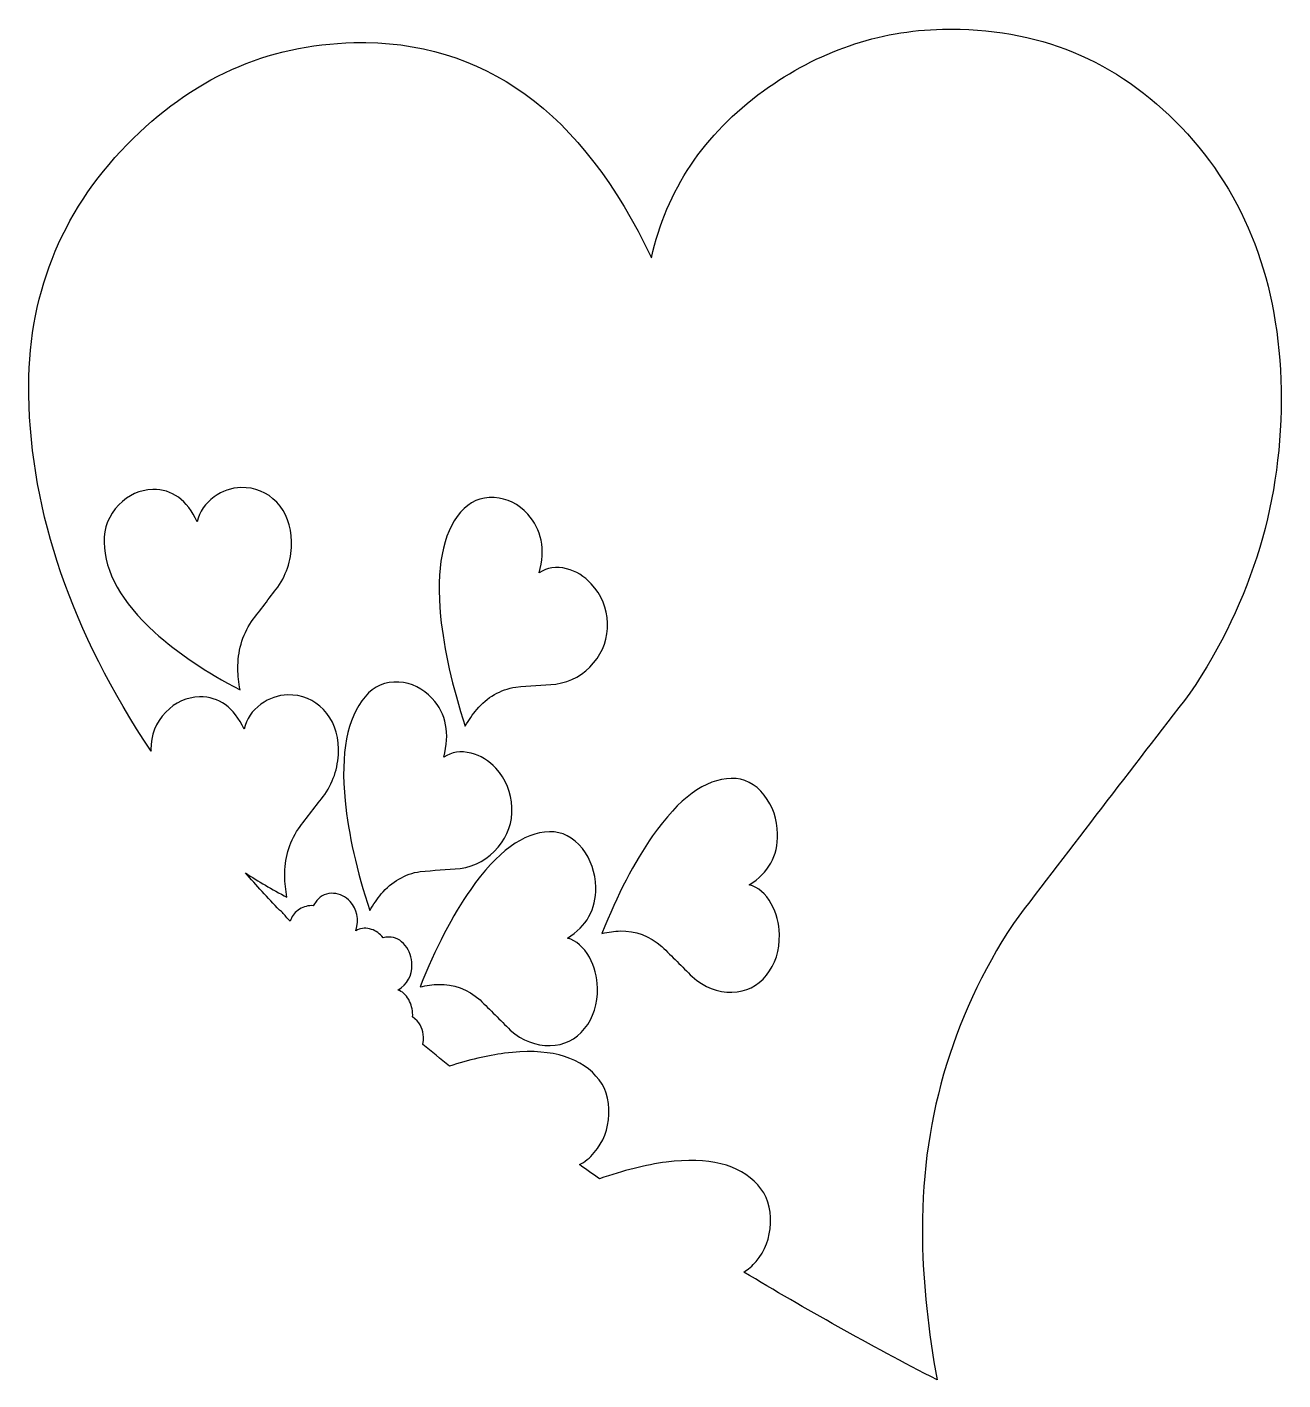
# Model space of a CAD drawing. Header units: centimetres. Extents: x -2.63 to 1.44, y 3.03 to 7.42.
import ezdxf

# ---------------------------------------------------------------- set-up
doc = ezdxf.new("R2010")
doc.units = ezdxf.units.CM
doc.header["$MEASUREMENT"] = 0
doc.layers.add('Layer 1', color=7, linetype='Continuous')

msp = doc.modelspace()

# ---------------------------------------------------------------- linework, layer by layer
at = {"layer": 'Layer 1', "color": 241}
for points, knots in [([(0.3188, 3.0328), (0.28959, 3.19099), (0.27364, 3.34265), (0.27107, 3.48749), (0.27107, 3.48749), (0.26448, 3.86156), (0.36283, 4.20406), (0.56603, 4.5145), (0.56603, 4.5145), (0.75613, 4.76435), (0.94716, 5.01319), (1.13909, 5.26107), (1.13909, 5.26107), (1.34234, 5.56349), (1.4409, 5.89184), (1.43479, 6.2459), (1.43479, 6.2459), (1.42868, 6.59385), (1.32091, 6.8777), (1.11131, 7.0973), (1.11131, 7.0973), (0.90195, 7.31688), (0.64366, 7.42327), (0.33669, 7.41628), (0.33669, 7.41628), (0.12672, 7.41146), (-0.06712, 7.34471), (-0.24492, 7.21618), (-0.24492, 7.21618), (-0.43836, 7.075), (-0.55962, 6.89434), (-0.6087, 6.67408), (-0.6087, 6.67408), (-0.83241, 7.14943), (-1.15419, 7.3824), (-1.57411, 7.37282), (-1.57411, 7.37282), (-1.85642, 7.36644), (-2.10153, 7.25606), (-2.3096, 7.04209), (-2.3096, 7.04209), (-2.52807, 6.81775), (-2.63451, 6.54666), (-2.6289, 6.22884), (-2.6289, 6.22884), (-2.62223, 5.84533), (-2.48991, 5.46001), (-2.23205, 5.07293), (-2.23205, 5.07293), (-2.23205, 5.07293), (-2.23255, 5.07801), (-2.23255, 5.07801), (-2.23255, 5.07801), (-2.23345, 5.12571), (-2.21739, 5.16633), (-2.18471, 5.1999), (-2.18471, 5.1999), (-2.15359, 5.23199), (-2.11682, 5.2484), (-2.07451, 5.24943), (-2.07451, 5.24943), (-2.01175, 5.25086), (-1.96349, 5.21591), (-1.93005, 5.14473), (-1.93005, 5.14473), (-1.92275, 5.1777), (-1.9046, 5.20476), (-1.87563, 5.22593), (-1.87563, 5.22593), (-1.84885, 5.24519), (-1.81988, 5.25517), (-1.78845, 5.25591), (-1.78845, 5.25591), (-1.74252, 5.25692), (-1.70386, 5.24091), (-1.67243, 5.20821), (-1.67243, 5.20821), (-1.64105, 5.17524), (-1.62494, 5.13278), (-1.62401, 5.08073), (-1.62401, 5.08073), (-1.62306, 5.02763), (-1.63785, 4.97836), (-1.66835, 4.93304), (-1.66835, 4.93304), (-1.69708, 4.89608), (-1.72561, 4.85874), (-1.75413, 4.82136), (-1.75413, 4.82136), (-1.78456, 4.77482), (-1.79929, 4.7236), (-1.79832, 4.66745), (-1.79832, 4.66745), (-1.7979, 4.64594), (-1.79554, 4.62321), (-1.79118, 4.5994), (-1.79118, 4.5994), (-1.83968, 4.62464), (-1.88431, 4.65089), (-1.92596, 4.67817), (-1.92596, 4.67817), (-1.89048, 4.63801), (-1.85373, 4.59792), (-1.81563, 4.55776), (-1.81563, 4.55776), (-1.80671, 4.55199), (-1.79872, 4.54331), (-1.79166, 4.53252), (-1.79166, 4.53252), (-1.79166, 4.53252), (-1.78073, 4.52125), (-1.78073, 4.52125), (-1.78073, 4.52125), (-1.77652, 4.53564), (-1.76808, 4.54758), (-1.75514, 4.55713), (-1.75514, 4.55713), (-1.74173, 4.56663), (-1.72728, 4.57171), (-1.71159, 4.57205), (-1.71159, 4.57205), (-1.71159, 4.57205), (-1.70598, 4.57171), (-1.70598, 4.57171), (-1.70598, 4.57171), (-1.70598, 4.57171), (-1.69452, 4.58825), (-1.69452, 4.58825), (-1.69452, 4.58825), (-1.67994, 4.60547), (-1.66182, 4.61336), (-1.64004, 4.61193), (-1.64004, 4.61193), (-1.61908, 4.61079), (-1.60099, 4.60182), (-1.58569, 4.58513), (-1.58569, 4.58513), (-1.56309, 4.56044), (-1.55704, 4.52883), (-1.5672, 4.49022), (-1.5672, 4.49022), (-1.55442, 4.49885), (-1.53958, 4.50094), (-1.52283, 4.49673), (-1.52283, 4.49673), (-1.50754, 4.49292), (-1.4942, 4.48485), (-1.48282, 4.47244), (-1.48282, 4.47244), (-1.48282, 4.47244), (-1.4792, 4.46755), (-1.4792, 4.46755), (-1.4792, 4.46755), (-1.47301, 4.46903), (-1.46687, 4.46993), (-1.46076, 4.47012), (-1.46076, 4.47012), (-1.43994, 4.47054), (-1.42221, 4.46144), (-1.4075, 4.44284), (-1.4075, 4.44284), (-1.39353, 4.42519), (-1.38631, 4.40424), (-1.38578, 4.38029), (-1.38578, 4.38029), (-1.38525, 4.34452), (-1.40049, 4.31713), (-1.43153, 4.298), (-1.43153, 4.298), (-1.41714, 4.29387), (-1.40531, 4.28347), (-1.39613, 4.26699), (-1.39613, 4.26699), (-1.38774, 4.25186), (-1.3833, 4.23545), (-1.38298, 4.21762), (-1.38298, 4.21762), (-1.38298, 4.21762), (-1.3834, 4.21124), (-1.3834, 4.21124), (-1.3834, 4.21124), (-1.3834, 4.21124), (-1.36877, 4.19801), (-1.36877, 4.19801), (-1.36877, 4.19801), (-1.35374, 4.18166), (-1.34686, 4.16092), (-1.34795, 4.13594), (-1.34795, 4.13594), (-1.34795, 4.13594), (-1.34967, 4.12171), (-1.34967, 4.12171), (-1.34967, 4.12171), (-1.32154, 4.09803), (-1.29289, 4.07456), (-1.26408, 4.05109), (-1.26408, 4.05109), (-1.20135, 4.07109), (-1.14139, 4.08562), (-1.08496, 4.09295), (-1.08496, 4.09295), (-0.94812, 4.11047), (-0.84927, 4.08589), (-0.78828, 4.01908), (-0.78828, 4.01908), (-0.75809, 3.98611), (-0.74425, 3.9446), (-0.74658, 3.89446), (-0.74658, 3.89446), (-0.7487, 3.8467), (-0.76447, 3.80545), (-0.79373, 3.77071), (-0.79373, 3.77071), (-0.80844, 3.75322), (-0.82474, 3.74034), (-0.84223, 3.73145), (-0.84223, 3.73145), (-0.82053, 3.7161), (-0.79868, 3.70078), (-0.77669, 3.6856), (-0.77669, 3.6856), (-0.69996, 3.71253), (-0.6276, 3.73092), (-0.56008, 3.73973), (-0.56008, 3.73973), (-0.42329, 3.75738), (-0.32436, 3.73274), (-0.26343, 3.66578), (-0.26343, 3.66578), (-0.23332, 3.63295), (-0.2194, 3.59127), (-0.22168, 3.54121), (-0.22168, 3.54121), (-0.22382, 3.49337), (-0.23959, 3.4522), (-0.26891, 3.41731), (-0.26891, 3.41731), (-0.28111, 3.40289), (-0.29431, 3.39167), (-0.30847, 3.38305), (-0.30847, 3.38305), (-0.10982, 3.26314), (0.09912, 3.14619), (0.31878, 3.03282), (0.31878, 3.03282), (0.31878, 3.03282), (0.3188, 3.0328), (0.3188, 3.0328)], [0, 0, 0, 0, 0.015873, 0.015873, 0.015873, 0.015873, 0.031746, 0.031746, 0.031746, 0.031746, 0.047619, 0.047619, 0.047619, 0.047619, 0.0634921, 0.0634921, 0.0634921, 0.0634921, 0.0793651, 0.0793651, 0.0793651, 0.0793651, 0.0952381, 0.0952381, 0.0952381, 0.0952381, 0.1111111, 0.1111111, 0.1111111, 0.1111111, 0.1269841, 0.1269841, 0.1269841, 0.1269841, 0.1428571, 0.1428571, 0.1428571, 0.1428571, 0.1587302, 0.1587302, 0.1587302, 0.1587302, 0.1746032, 0.1746032, 0.1746032, 0.1746032, 0.1904762, 0.1904762, 0.1904762, 0.1904762, 0.2063492, 0.2063492, 0.2063492, 0.2063492, 0.2222222, 0.2222222, 0.2222222, 0.2222222, 0.2380952, 0.2380952, 0.2380952, 0.2380952, 0.2539683, 0.2539683, 0.2539683, 0.2539683, 0.2698413, 0.2698413, 0.2698413, 0.2698413, 0.2857143, 0.2857143, 0.2857143, 0.2857143, 0.3015873, 0.3015873, 0.3015873, 0.3015873, 0.3174603, 0.3174603, 0.3174603, 0.3174603, 0.3333333, 0.3333333, 0.3333333, 0.3333333, 0.3492063, 0.3492063, 0.3492063, 0.3492063, 0.3650794, 0.3650794, 0.3650794, 0.3650794, 0.3809524, 0.3809524, 0.3809524, 0.3809524, 0.3968254, 0.3968254, 0.3968254, 0.3968254, 0.4126984, 0.4126984, 0.4126984, 0.4126984, 0.4285714, 0.4285714, 0.4285714, 0.4285714, 0.4444444, 0.4444444, 0.4444444, 0.4444444, 0.4603175, 0.4603175, 0.4603175, 0.4603175, 0.4761905, 0.4761905, 0.4761905, 0.4761905, 0.4920635, 0.4920635, 0.4920635, 0.4920635, 0.5079365, 0.5079365, 0.5079365, 0.5079365, 0.5238095, 0.5238095, 0.5238095, 0.5238095, 0.5396825, 0.5396825, 0.5396825, 0.5396825, 0.5555556, 0.5555556, 0.5555556, 0.5555556, 0.5714286, 0.5714286, 0.5714286, 0.5714286, 0.5873016, 0.5873016, 0.5873016, 0.5873016, 0.6031746, 0.6031746, 0.6031746, 0.6031746, 0.6190476, 0.6190476, 0.6190476, 0.6190476, 0.6349206, 0.6349206, 0.6349206, 0.6349206, 0.6507937, 0.6507937, 0.6507937, 0.6507937, 0.6666667, 0.6666667, 0.6666667, 0.6666667, 0.6825397, 0.6825397, 0.6825397, 0.6825397, 0.6984127, 0.6984127, 0.6984127, 0.6984127, 0.7142857, 0.7142857, 0.7142857, 0.7142857, 0.7301587, 0.7301587, 0.7301587, 0.7301587, 0.7460317, 0.7460317, 0.7460317, 0.7460317, 0.7619048, 0.7619048, 0.7619048, 0.7619048, 0.7777778, 0.7777778, 0.7777778, 0.7777778, 0.7936508, 0.7936508, 0.7936508, 0.7936508, 0.8095238, 0.8095238, 0.8095238, 0.8095238, 0.8253968, 0.8253968, 0.8253968, 0.8253968, 0.8412698, 0.8412698, 0.8412698, 0.8412698, 0.8571429, 0.8571429, 0.8571429, 0.8571429, 0.8730159, 0.8730159, 0.8730159, 0.8730159, 0.8888889, 0.8888889, 0.8888889, 0.8888889, 0.9047619, 0.9047619, 0.9047619, 0.9047619, 0.9206349, 0.9206349, 0.9206349, 0.9206349, 0.9365079, 0.9365079, 0.9365079, 0.9365079, 0.952381, 0.952381, 0.952381, 0.952381, 0.968254, 0.968254, 0.968254, 0.968254, 1, 1, 1, 1]), ([(-1.77617, 5.75359), (-1.77514, 5.70054), (-1.78995, 5.65143), (-1.82041, 5.60603), (-1.82041, 5.60603), (-1.84917, 5.56891), (-1.87772, 5.53166), (-1.90621, 5.4943), (-1.90621, 5.4943), (-1.93666, 5.44784), (-1.9513, 5.39648), (-1.95037, 5.34044), (-1.95037, 5.34044), (-1.94995, 5.3188), (-1.94762, 5.2962), (-1.94323, 5.27231), (-1.94323, 5.27231), (-2.05327, 5.32917), (-2.14574, 5.39164), (-2.22067, 5.45956), (-2.22067, 5.45956), (-2.32825, 5.55746), (-2.38289, 5.65466), (-2.38458, 5.75092), (-2.38458, 5.75092), (-2.3854, 5.79855), (-2.36942, 5.83919), (-2.33666, 5.87271), (-2.33666, 5.87271), (-2.30562, 5.90486), (-2.26895, 5.92129), (-2.22654, 5.92237), (-2.22654, 5.92237), (-2.16367, 5.9238), (-2.1156, 5.88877), (-2.08205, 5.81762), (-2.08205, 5.81762), (-2.07472, 5.85059), (-2.05652, 5.87771), (-2.02757, 5.89874), (-2.02757, 5.89874), (-2.00093, 5.91803), (-1.97185, 5.92806), (-1.94044, 5.9288), (-1.94044, 5.9288), (-1.89446, 5.92975), (-1.85591, 5.91388), (-1.82447, 5.88112), (-1.82447, 5.88112), (-1.79314, 5.84815), (-1.77698, 5.80569), (-1.77616, 5.75359), (-1.77616, 5.75359), (-1.77616, 5.75359), (-1.77617, 5.75359), (-1.77617, 5.75359)], [0, 0, 0, 0, 0.0666667, 0.0666667, 0.0666667, 0.0666667, 0.1333333, 0.1333333, 0.1333333, 0.1333333, 0.2, 0.2, 0.2, 0.2, 0.2666667, 0.2666667, 0.2666667, 0.2666667, 0.3333333, 0.3333333, 0.3333333, 0.3333333, 0.4, 0.4, 0.4, 0.4, 0.4666667, 0.4666667, 0.4666667, 0.4666667, 0.5333333, 0.5333333, 0.5333333, 0.5333333, 0.6, 0.6, 0.6, 0.6, 0.6666667, 0.6666667, 0.6666667, 0.6666667, 0.7333333, 0.7333333, 0.7333333, 0.7333333, 0.8, 0.8, 0.8, 0.8, 0.8666667, 0.8666667, 0.8666667, 0.8666667, 1, 1, 1, 1]), ([(-0.75107, 5.48893), (-0.74935, 5.44048), (-0.76419, 5.39744), (-0.79592, 5.35992), (-0.79592, 5.35992), (-0.82817, 5.32158), (-0.86905, 5.29877), (-0.91866, 5.29118), (-0.91866, 5.29118), (-0.96203, 5.28814), (-1.00542, 5.28488), (-1.04873, 5.28142), (-1.04873, 5.28142), (-1.099, 5.27309), (-1.14123, 5.24872), (-1.17528, 5.20829), (-1.17528, 5.20829), (-1.18846, 5.19271), (-1.20092, 5.17458), (-1.21243, 5.15442), (-1.21243, 5.15442), (-1.25511, 5.28338), (-1.28167, 5.40191), (-1.29252, 5.51039), (-1.29252, 5.51039), (-1.30797, 5.66641), (-1.28638, 5.77918), (-1.22786, 5.84871), (-1.22786, 5.84871), (-1.19876, 5.88311), (-1.1624, 5.8989), (-1.11843, 5.89626), (-1.11843, 5.89626), (-1.07655, 5.89383), (-1.04038, 5.87583), (-1.00984, 5.84247), (-1.00984, 5.84247), (-0.96452, 5.79281), (-0.95205, 5.72931), (-0.97248, 5.65189), (-0.97248, 5.65189), (-0.94684, 5.66927), (-0.91726, 5.67367), (-0.88366, 5.66538), (-0.88366, 5.66538), (-0.85286, 5.65752), (-0.82619, 5.64122), (-0.80352, 5.61633), (-0.80352, 5.61633), (-0.77034, 5.58006), (-0.75283, 5.53759), (-0.75108, 5.48893), (-0.75108, 5.48893), (-0.75108, 5.48893), (-0.75107, 5.48893), (-0.75107, 5.48893)], [0, 0, 0, 0, 0.0666667, 0.0666667, 0.0666667, 0.0666667, 0.1333333, 0.1333333, 0.1333333, 0.1333333, 0.2, 0.2, 0.2, 0.2, 0.2666667, 0.2666667, 0.2666667, 0.2666667, 0.3333333, 0.3333333, 0.3333333, 0.3333333, 0.4, 0.4, 0.4, 0.4, 0.4666667, 0.4666667, 0.4666667, 0.4666667, 0.5333333, 0.5333333, 0.5333333, 0.5333333, 0.6, 0.6, 0.6, 0.6, 0.6666667, 0.6666667, 0.6666667, 0.6666667, 0.7333333, 0.7333333, 0.7333333, 0.7333333, 0.8, 0.8, 0.8, 0.8, 0.8666667, 0.8666667, 0.8666667, 0.8666667, 1, 1, 1, 1]), ([(-1.3196, 5.24398), (-1.27425, 5.19434), (-1.26192, 5.1309), (-1.28229, 5.05356), (-1.28229, 5.05356), (-1.2567, 5.07078), (-1.22712, 5.07534), (-1.19347, 5.06684), (-1.19347, 5.06684), (-1.16273, 5.05903), (-1.136, 5.04276), (-1.11333, 5.01787), (-1.11333, 5.01787), (-1.08015, 4.98157), (-1.06264, 4.93924), (-1.06094, 4.89066), (-1.06094, 4.89066), (-1.05914, 4.84208), (-1.07406, 4.79901), (-1.10579, 4.76149), (-1.10579, 4.76149), (-1.13799, 4.72323), (-1.17892, 4.70034), (-1.22853, 4.69275), (-1.22853, 4.69275), (-1.2719, 4.68971), (-1.31513, 4.68645), (-1.35839, 4.68291), (-1.35839, 4.68291), (-1.40893, 4.67468), (-1.45105, 4.65015), (-1.48513, 4.60983), (-1.48513, 4.60983), (-1.49823, 4.59417), (-1.51058, 4.57612), (-1.5223, 4.55591), (-1.5223, 4.55591), (-1.56477, 4.68482), (-1.59154, 4.80345), (-1.60234, 4.91199), (-1.60234, 4.91199), (-1.61774, 5.06788), (-1.59615, 5.18057), (-1.53754, 5.25018), (-1.53754, 5.25018), (-1.50862, 5.28458), (-1.47221, 5.30037), (-1.42829, 5.29765), (-1.42829, 5.29765), (-1.38627, 5.29543), (-1.35016, 5.27736), (-1.3196, 5.24399), (-1.3196, 5.24399), (-1.3196, 5.24399), (-1.3196, 5.24398), (-1.3196, 5.24398)], [0, 0, 0, 0, 0.0666667, 0.0666667, 0.0666667, 0.0666667, 0.1333333, 0.1333333, 0.1333333, 0.1333333, 0.2, 0.2, 0.2, 0.2, 0.2666667, 0.2666667, 0.2666667, 0.2666667, 0.3333333, 0.3333333, 0.3333333, 0.3333333, 0.4, 0.4, 0.4, 0.4, 0.4666667, 0.4666667, 0.4666667, 0.4666667, 0.5333333, 0.5333333, 0.5333333, 0.5333333, 0.6, 0.6, 0.6, 0.6, 0.6666667, 0.6666667, 0.6666667, 0.6666667, 0.7333333, 0.7333333, 0.7333333, 0.7333333, 0.8, 0.8, 0.8, 0.8, 0.8666667, 0.8666667, 0.8666667, 0.8666667, 1, 1, 1, 1]), ([(-0.2908, 4.64006), (-0.2618, 4.63165), (-0.23809, 4.61088), (-0.21952, 4.57799), (-0.21952, 4.57799), (-0.20261, 4.54746), (-0.19388, 4.51444), (-0.19322, 4.47861), (-0.19322, 4.47861), (-0.19235, 4.42612), (-0.20637, 4.38214), (-0.23505, 4.3464), (-0.23505, 4.3464), (-0.26392, 4.31058), (-0.30122, 4.29219), (-0.34694, 4.29118), (-0.34694, 4.29118), (-0.39348, 4.2901), (-0.4365, 4.30692), (-0.47635, 4.34158), (-0.47635, 4.34158), (-0.50881, 4.37441), (-0.54157, 4.40691), (-0.57427, 4.43948), (-0.57427, 4.43948), (-0.61515, 4.47427), (-0.66, 4.49102), (-0.70929, 4.48988), (-0.70929, 4.48988), (-0.72815, 4.48954), (-0.74808, 4.48676), (-0.76898, 4.48173), (-0.76898, 4.48173), (-0.71911, 4.60717), (-0.66431, 4.71266), (-0.60483, 4.79807), (-0.60483, 4.79807), (-0.51892, 4.92086), (-0.43378, 4.98307), (-0.34924, 4.98502), (-0.34924, 4.98502), (-0.30746, 4.98597), (-0.27188, 4.9678), (-0.24237, 4.93054), (-0.24237, 4.93054), (-0.21419, 4.89485), (-0.1998, 4.85315), (-0.19887, 4.80489), (-0.19887, 4.80489), (-0.19768, 4.73313), (-0.22837, 4.67823), (-0.29079, 4.64005), (-0.29079, 4.64005), (-0.29079, 4.64005), (-0.2908, 4.64006), (-0.2908, 4.64006)], [0, 0, 0, 0, 0.0666667, 0.0666667, 0.0666667, 0.0666667, 0.1333333, 0.1333333, 0.1333333, 0.1333333, 0.2, 0.2, 0.2, 0.2, 0.2666667, 0.2666667, 0.2666667, 0.2666667, 0.3333333, 0.3333333, 0.3333333, 0.3333333, 0.4, 0.4, 0.4, 0.4, 0.4666667, 0.4666667, 0.4666667, 0.4666667, 0.5333333, 0.5333333, 0.5333333, 0.5333333, 0.6, 0.6, 0.6, 0.6, 0.6666667, 0.6666667, 0.6666667, 0.6666667, 0.7333333, 0.7333333, 0.7333333, 0.7333333, 0.8, 0.8, 0.8, 0.8, 0.8666667, 0.8666667, 0.8666667, 0.8666667, 1, 1, 1, 1]), ([(-1.35913, 4.30833), (-1.30915, 4.43385), (-1.25443, 4.53926), (-1.19488, 4.62467), (-1.19488, 4.62467), (-1.1091, 4.74738), (-1.02391, 4.80961), (-0.93942, 4.81157), (-0.93942, 4.81157), (-0.89767, 4.81252), (-0.86206, 4.7944), (-0.83261, 4.75717), (-0.83261, 4.75717), (-0.80443, 4.72169), (-0.79004, 4.67975), (-0.78919, 4.6316), (-0.78919, 4.6316), (-0.788, 4.55982), (-0.81843, 4.50486), (-0.88087, 4.46674), (-0.88087, 4.46674), (-0.852, 4.45827), (-0.82822, 4.43758), (-0.80967, 4.40454), (-0.80967, 4.40454), (-0.79287, 4.37422), (-0.78414, 4.34112), (-0.78348, 4.30524), (-0.78348, 4.30524), (-0.78261, 4.25288), (-0.79644, 4.20877), (-0.82526, 4.173), (-0.82526, 4.173), (-0.85413, 4.13718), (-0.89143, 4.11887), (-0.93707, 4.11786), (-0.93707, 4.11786), (-0.98358, 4.11683), (-1.02674, 4.13352), (-1.06653, 4.16818), (-1.06653, 4.16818), (-1.09905, 4.20101), (-1.13175, 4.23366), (-1.16458, 4.26608), (-1.16458, 4.26608), (-1.20527, 4.30087), (-1.25023, 4.31765), (-1.29952, 4.31648), (-1.29952, 4.31648), (-1.31833, 4.31606), (-1.33831, 4.31336), (-1.35913, 4.30833)], [0, 0, 0, 0, 0.0714286, 0.0714286, 0.0714286, 0.0714286, 0.1428571, 0.1428571, 0.1428571, 0.1428571, 0.2142857, 0.2142857, 0.2142857, 0.2142857, 0.2857143, 0.2857143, 0.2857143, 0.2857143, 0.3571429, 0.3571429, 0.3571429, 0.3571429, 0.4285714, 0.4285714, 0.4285714, 0.4285714, 0.5, 0.5, 0.5, 0.5, 0.5714286, 0.5714286, 0.5714286, 0.5714286, 0.6428571, 0.6428571, 0.6428571, 0.6428571, 0.7142857, 0.7142857, 0.7142857, 0.7142857, 0.7857143, 0.7857143, 0.7857143, 0.7857143, 0.8571429, 0.8571429, 0.8571429, 0.8571429, 1, 1, 1, 1])]:
    msp.add_open_spline(points, degree=3, knots=knots, dxfattribs=at)

doc.saveas('drawing.dxf')
